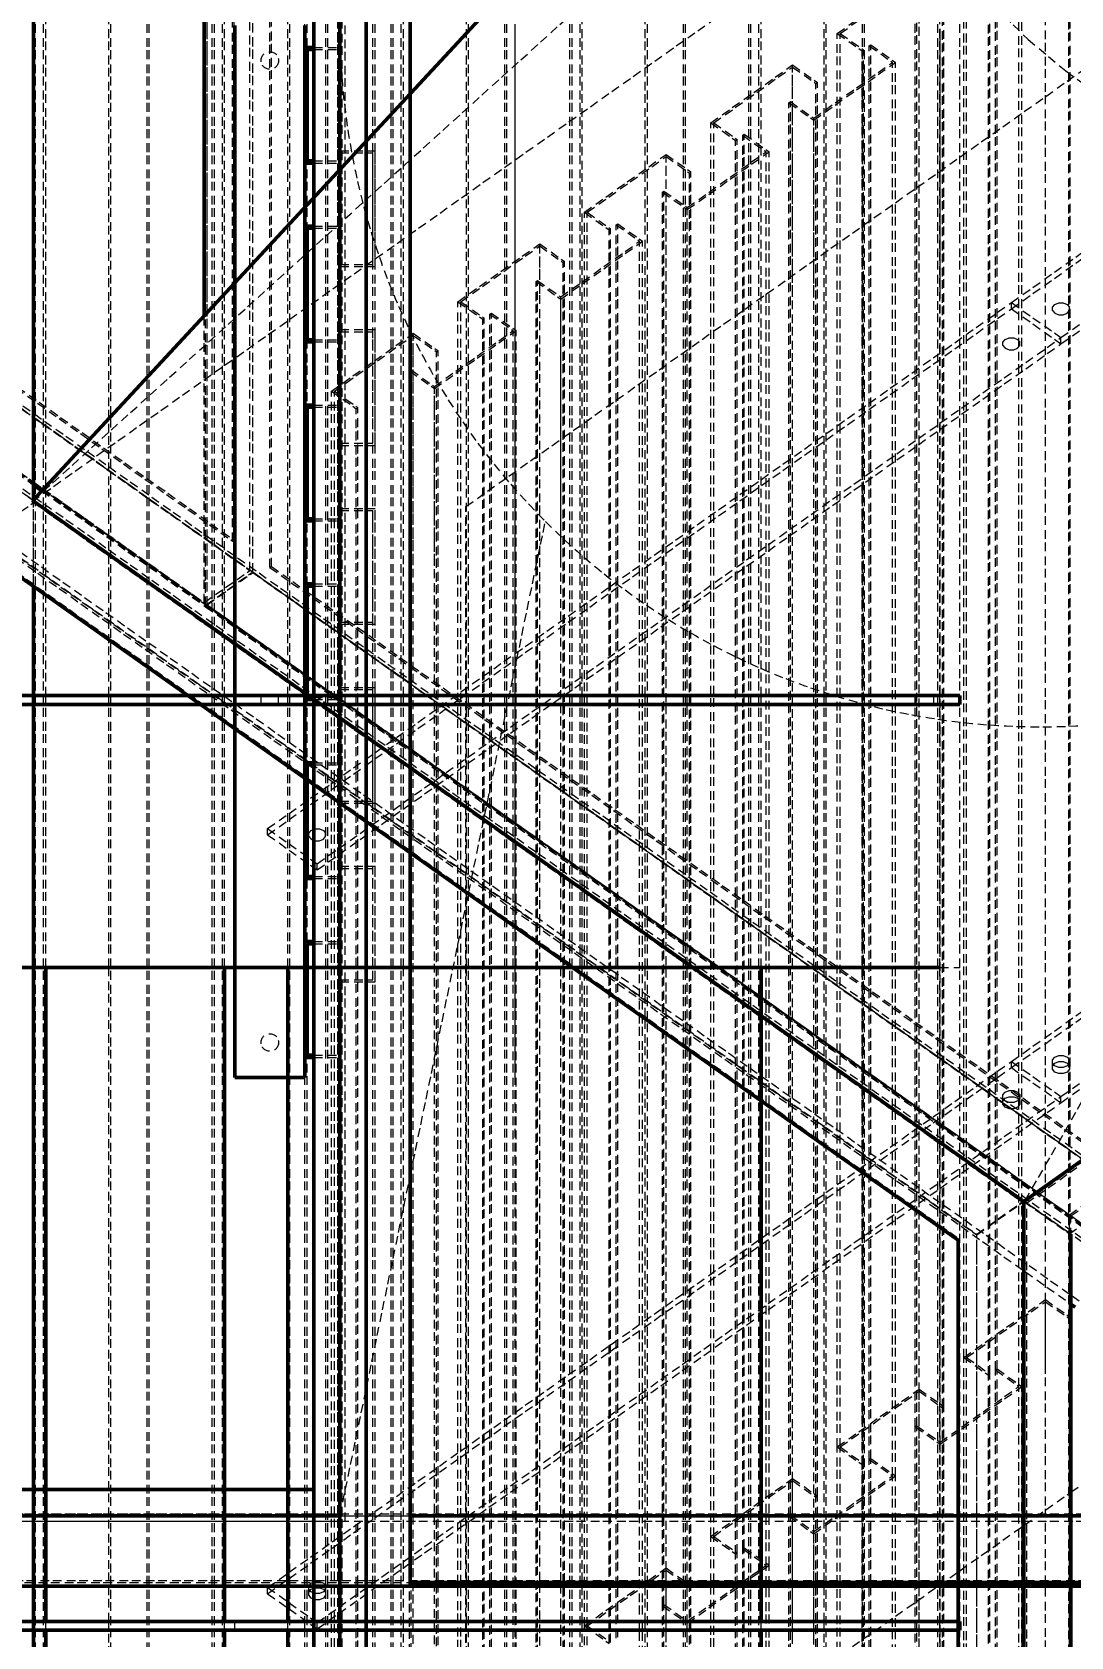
# Model space of a CAD drawing. Header units: millimetres. Extents: x -968 to 4266, y -964 to 3936.
# Drawn here: x 1596 to 2188, y 567 to 1482 of the extents above; entities that cross this region are included whole.
import ezdxf

# ---------------------------------------------------------------- set-up
doc = ezdxf.new("R2010")
doc.units = ezdxf.units.MM
doc.linetypes.add('Hidden', pattern=[15, 5, -3, 5, -2])
for name, color, linetype, lineweight in [('Default', 7, 'Continuous', 50), ('Edges', 7, 'Hidden', 15), ('HiddenEdges', 2, 'Hidden', 15), ('HiddenSilhouettes', 2, 'Hidden', 15), ('HiddenWires', 7, 'Hidden', 15), ('Silhouettes', 7, 'Continuous', 50), ('Wires', 7, 'Hidden', 15)]:
    doc.layers.add(name, color=color, linetype=linetype, lineweight=lineweight)
doc.layers.add('Dimension', color=7, linetype='Continuous', lineweight=50, true_color=0x6495ed)
doc.styles.add('Default', font='arial.ttf')
doc.dimstyles.get("Standard").update_dxf_attribs({"dimtxt": 0.18, "dimasz": 0.18, "dimexe": 0.18, "dimexo": 0.0625, "dimgap": 0.09, "dimtad": 0, "dimtih": 1, "dimtoh": 1, "dimdec": 4, "dimzin": 0, "dimdsep": 46, "dimtxsty": 'Standard', "dimcen": 0.09, "dimadec": 0, "dimazin": 0, "dimtfac": 1, "dimtdec": 4, "dimtofl": 0, "dimtmove": 0, "dimatfit": 3, "dimfxl": 1, "dimtolj": 1, "dimtzin": 0, "dimarcsym": 0})

# ---------------------------------------------------------------- blocks, each defined once
blk = doc.blocks.new('Top')
at = {"layer": 'Edges'}
blk.add_polyline3d([(990, -656.36, 0), (1067.16, -282.84, 0)], dxfattribs=at)
for start, end in [(205.82331, 224.99999), (224.99999, 315.00001)]:
    blk.add_arc((1350, 0), 400, start, end, dxfattribs=at)
at = {"layer": 'HiddenEdges'}
for points in [[(953, -853, 0), (953, 853, 0)], [(948.8, -848.8, 0), (948.8, 848.8, 0)], [(950, -850, 0), (990, -656.36, 0)], [(531.2, -848.8, 0), (948.8, -848.8, 0)], [(948.8, -886.8, 0), (948.8, -850, 0)], [(951.2, -886.8, 0), (951.2, -850, 0)], [(-1753, -853, 0), (953, -853, 0)], [(-1750, -853, 0), (1753, -853, 0)], [(531.2, -886.8, 0), (948.8, -886.8, 0)], [(935, -888, 0), (935, -886.8, 0)], [(951.2, -886.8, 0), (1748.8, -886.8, 0)], [(965, -888, 0), (965, -886.8, 0)]]:
    blk.add_polyline3d(points, dxfattribs=at)
blk.add_arc((1350, 0), 400, 154.1767, 205.82331, dxfattribs=at)
at = {"layer": 'HiddenSilhouettes'}
for points in [[(935, -12.5, 0), (950, -12.5, 0)], [(935, -13.7, 0), (950, -13.7, 0)], [(950, -71.5, 0), (970, -71.5, 0)], [(950, -72.7, 0), (968.8, -72.7, 0)], [(968.8, -136.3, 0), (968.8, -72.7, 0)], [(970, -137.5, 0), (970, -71.5, 0)], [(935, -77.3, 0), (950, -77.3, 0)], [(935, -78.5, 0), (950, -78.5, 0)], [(935, -114.5, 0), (950, -114.5, 0)], [(935, -115.7, 0), (950, -115.7, 0)], [(950, -136.3, 0), (968.8, -136.3, 0)], [(950, -137.5, 0), (970, -137.5, 0)], [(950, -173.5, 0), (970, -173.5, 0)], [(970, -239.5, 0), (970, -173.5, 0)], [(935, -179.3, 0), (950, -179.3, 0)], [(935, -180.5, 0), (950, -180.5, 0)], [(950, -174.7, 0), (968.8, -174.7, 0)], [(968.8, -238.3, 0), (968.8, -174.7, 0)], [(935, -216.5, 0), (950, -216.5, 0)], [(935, -217.7, 0), (950, -217.7, 0)], [(950, -238.3, 0), (968.8, -238.3, 0)], [(950, -239.5, 0), (970, -239.5, 0)], [(935, -281.3, 0), (950, -281.3, 0)], [(935, -282.5, 0), (950, -282.5, 0)], [(950, -275.5, 0), (970, -275.5, 0)], [(950, -276.7, 0), (968.8, -276.7, 0)], [(968.8, -340.3, 0), (968.8, -276.7, 0)], [(970, -341.5, 0), (970, -275.5, 0)], [(935, -318.5, 0), (950, -318.5, 0)], [(935, -319.7, 0), (950, -319.7, 0)], [(950, -340.3, 0), (968.8, -340.3, 0)], [(950, -341.5, 0), (970, -341.5, 0)], [(935, -383.3, 0), (950, -383.3, 0)], [(950, -377.5, 0), (970, -377.5, 0)], [(950, -378.7, 0), (968.8, -378.7, 0)], [(968.8, -442.3, 0), (968.8, -378.7, 0)], [(970, -443.5, 0), (970, -377.5, 0)], [(935, -384.5, 0), (950, -384.5, 0)], [(935, -420.5, 0), (950, -420.5, 0)], [(935, -421.7, 0), (950, -421.7, 0)], [(950, -442.3, 0), (968.8, -442.3, 0)], [(950, -443.5, 0), (970, -443.5, 0)], [(950, -479.5, 0), (970, -479.5, 0)], [(950, -480.7, 0), (968.8, -480.7, 0)], [(968.8, -544.3, 0), (968.8, -480.7, 0)], [(970, -545.5, 0), (970, -479.5, 0)], [(935, -485.3, 0), (950, -485.3, 0)], [(935, -486.5, 0), (950, -486.5, 0)], [(935, -522.5, 0), (950, -522.5, 0)], [(935, -523.7, 0), (950, -523.7, 0)], [(950, -544.3, 0), (968.8, -544.3, 0)], [(950, -545.5, 0), (970, -545.5, 0)], [(935, -587.3, 0), (950, -587.3, 0)], [(935, -588.5, 0), (950, -588.5, 0)], [(-1750, -850, 0), (895, -850, 0)], [(530, -848.8, 0), (950, -848.8, 0)], [(895, -850, 0), (1342.5, -850, 0)], [(950, -848.8, 0), (1750, -848.8, 0)], [(950, -888, 0), (950, -850, 0)], [(950, -850, 0), (990, -850, 0)], [(530, -888, 0), (950, -888, 0)], [(895, -890, 0), (990, -890, 0)], [(950, -888, 0), (990, -888, 0)]]:
    blk.add_polyline3d(points, dxfattribs=at)
at = {"layer": 'HiddenWires'}
blk.add_polyline3d([(1050, -600, 0), (1050, 0, 0)], dxfattribs=at)
at = {"layer": 'Silhouettes'}
for points in [[(990, -890, 0), (990, 890, 0)], [(950, -850, 0), (950, 850, 0)], [(935, -835, 0), (935, 835, 0)], [(890, -600, 0), (890, 0, 0)], [(930, -222.5, 0), (930, 0, 0)], [(930, -78.5, 0), (930, -12.5, 0)], [(930, -12.5, 0), (935, -12.5, 0)], [(931.2, -77.3, 0), (931.2, -13.7, 0)], [(931.2, -13.7, 0), (935, -13.7, 0)], [(930, -78.5, 0), (935, -78.5, 0)], [(931.2, -77.3, 0), (935, -77.3, 0)], [(930, -180.5, 0), (930, -114.5, 0)], [(930, -114.5, 0), (935, -114.5, 0)], [(931.2, -179.3, 0), (931.2, -115.7, 0)], [(931.2, -115.7, 0), (935, -115.7, 0)], [(930, -180.5, 0), (935, -180.5, 0)], [(931.2, -179.3, 0), (935, -179.3, 0)], [(930, -282.5, 0), (930, -216.5, 0)], [(930, -216.5, 0), (935, -216.5, 0)], [(931.2, -281.3, 0), (931.2, -217.7, 0)], [(931.2, -217.7, 0), (935, -217.7, 0)], [(930, -600, 0), (930, -278.12, 0)], [(930, -282.5, 0), (935, -282.5, 0)], [(931.2, -281.3, 0), (935, -281.3, 0)], [(930, -384.5, 0), (930, -318.5, 0)], [(930, -318.5, 0), (935, -318.5, 0)], [(931.2, -383.3, 0), (931.2, -319.7, 0)], [(931.2, -319.7, 0), (935, -319.7, 0)], [(931.2, -383.3, 0), (935, -383.3, 0)], [(930, -384.5, 0), (935, -384.5, 0)], [(930, -486.5, 0), (930, -420.5, 0)], [(930, -420.5, 0), (935, -420.5, 0)], [(931.2, -485.3, 0), (931.2, -421.7, 0)], [(931.2, -421.7, 0), (935, -421.7, 0)], [(930, -486.5, 0), (935, -486.5, 0)], [(931.2, -485.3, 0), (935, -485.3, 0)], [(930, -588.5, 0), (930, -522.5, 0)], [(930, -522.5, 0), (935, -522.5, 0)], [(931.2, -587.3, 0), (931.2, -523.7, 0)], [(931.2, -523.7, 0), (935, -523.7, 0)], [(930, -588.5, 0), (935, -588.5, 0)], [(931.2, -587.3, 0), (935, -587.3, 0)], [(890, -600, 0), (930, -600, 0)], [(545, -835, 0), (935, -835, 0)], [(530, -850, 0), (950, -850, 0)], [(990, -850, 0), (1750, -850, 0)], [(-1790, -890, 0), (990, -890, 0)], [(990, -888, 0), (1750, -888, 0)], [(990, -890, 0), (1790, -890, 0)]]:
    blk.add_polyline3d(points, dxfattribs=at)
at = {"layer": 'Wires'}
for centre in [(910, -20), (910, -580)]:
    blk.add_circle(centre, 5, dxfattribs=at)
blk = doc.blocks.new('Front')
at = {"layer": 'HiddenEdges'}
for points in [[(948.8, -1517.8, 0), (948.8, 869.8, 0)], [(951.2, -1517.8, 0), (951.2, 869.8, 0)], [(930, -380.2, 0), (930, 759.8, 0)], [(931.2, -380.2, 0), (931.2, 759.8, 0)], [(970, -380.2, 0), (970, 759.8, 0)], [(930, -1520.2, 0), (930, -380.2, 0)], [(970, -1520.2, 0), (970, -380.2, 0)]]:
    blk.add_polyline3d(points, dxfattribs=at)
at = {"layer": 'HiddenSilhouettes'}
for points in [[(968.8, -380.2, 0), (968.8, 759.8, 0)], [(890, -230.2, 0), (890, -225.2, 0)], [(890, -225.2, 0), (930, -225.2, 0)], [(905, -230.2, 0), (905, -225.2, 0)], [(915, -230.2, 0), (915, -225.2, 0)], [(930, -230.2, 0), (930, -225.2, 0)], [(890, -230.2, 0), (930, -230.2, 0)], [(930, -380.2, 0), (950, -380.2, 0)], [(931.2, -1520.2, 0), (931.2, -380.2, 0)], [(950, -380.2, 0), (970, -380.2, 0)], [(968.8, -1520.2, 0), (968.8, -380.2, 0)], [(890, -758.2, 0), (890, -753.2, 0)], [(890, -753.2, 0), (930, -753.2, 0)], [(890, -758.2, 0), (930, -758.2, 0)], [(930, -758.2, 0), (930, -753.2, 0)]]:
    blk.add_polyline3d(points, dxfattribs=at)
at = {"layer": 'HiddenWires'}
for points in [[(1050, -380.2, 0), (1050, 759.8, 0)], [(1050, -1520.2, 0), (1050, -380.2, 0)]]:
    blk.add_polyline3d(points, dxfattribs=at)
at = {"layer": 'Silhouettes'}
for points in [[(950, -1519, 0), (950, 871, 0)], [(935, -1504, 0), (935, 856, 0)], [(965, -1504, 0), (965, 856, 0)]]:
    blk.add_polyline3d(points, dxfattribs=at)
blk = doc.blocks.new('Left')
at = {"layer": 'Edges'}
for points in [[(78.5, -225.2, 0), (78.5, 381.8, 0)], [(114.5, -225.2, 0), (114.5, 381.8, 0)], [(180.5, -225.2, 0), (180.5, 381.8, 0)], [(216.5, -225.2, 0), (216.5, 381.8, 0)], [(282.5, -225.2, 0), (282.5, 381.8, 0)], [(318.5, -225.2, 0), (318.5, 381.8, 0)], [(384.5, -225.2, 0), (384.5, 381.8, 0)], [(420.5, -225.2, 0), (420.5, 381.8, 0)], [(486.5, -225.2, 0), (486.5, 381.8, 0)], [(522.5, -225.2, 0), (522.5, 381.8, 0)], [(588.5, -225.2, 0), (588.5, 381.8, 0)], [(78.5, -380.2, 0), (78.5, -230.2, 0)], [(114.5, -380.2, 0), (114.5, -230.2, 0)], [(180.5, -380.2, 0), (180.5, -230.2, 0)], [(216.5, -380.2, 0), (216.5, -230.2, 0)], [(282.5, -380.2, 0), (282.5, -230.2, 0)], [(318.5, -380.2, 0), (318.5, -230.2, 0)], [(384.5, -380.2, 0), (384.5, -230.2, 0)], [(420.5, -380.2, 0), (420.5, -230.2, 0)], [(486.5, -380.2, 0), (486.5, -230.2, 0)], [(522.5, -380.2, 0), (522.5, -230.2, 0)], [(588.5, -380.2, 0), (588.5, -230.2, 0)], [(114.5, -753.2, 0), (114.5, -380.2, 0)], [(282.5, -753.2, 0), (282.5, -380.2, 0)], [(318.5, -753.2, 0), (318.5, -380.2, 0)], [(384.5, -753.2, 0), (384.5, -380.2, 0)], [(420.5, -753.2, 0), (420.5, -380.2, 0)], [(522.5, -753.2, 0), (522.5, -380.2, 0)], [(588.5, -753.2, 0), (588.5, -380.2, 0)], [(114.5, -1365.2, 0), (114.5, -758.2, 0)], [(282.5, -1365.2, 0), (282.5, -758.2, 0)], [(318.5, -1365.2, 0), (318.5, -758.2, 0)], [(384.5, -1365.2, 0), (384.5, -758.2, 0)], [(420.5, -1365.2, 0), (420.5, -758.2, 0)], [(522.5, -1365.2, 0), (522.5, -758.2, 0)], [(588.5, -1365.2, 0), (588.5, -758.2, 0)]]:
    blk.add_polyline3d(points, dxfattribs=at)
at = {"layer": 'HiddenEdges'}
for points in [[(72.7, -380.2, 0), (72.7, 759.8, 0)], [(136.3, -380.2, 0), (136.3, 759.8, 0)], [(137.5, -380.2, 0), (137.5, 759.8, 0)], [(173.5, -380.2, 0), (173.5, 759.8, 0)], [(174.7, -380.2, 0), (174.7, 759.8, 0)], [(238.3, -380.2, 0), (238.3, 759.8, 0)], [(239.5, -380.2, 0), (239.5, 759.8, 0)], [(275.5, -380.2, 0), (275.5, 759.8, 0)], [(276.7, -380.2, 0), (276.7, 759.8, 0)], [(340.3, -380.2, 0), (340.3, 759.8, 0)], [(341.5, -380.2, 0), (341.5, 759.8, 0)], [(377.5, -380.2, 0), (377.5, 759.8, 0)], [(378.7, -380.2, 0), (378.7, 759.8, 0)], [(442.3, -380.2, 0), (442.3, 759.8, 0)], [(443.5, -380.2, 0), (443.5, 759.8, 0)], [(479.5, -380.2, 0), (479.5, 759.8, 0)], [(480.7, -380.2, 0), (480.7, 759.8, 0)], [(544.3, -380.2, 0), (544.3, 759.8, 0)], [(545.5, -380.2, 0), (545.5, 759.8, 0)], [(78.5, -230.2, 0), (78.5, -225.2, 0)], [(114.5, -230.2, 0), (114.5, -225.2, 0)], [(180.5, -230.2, 0), (180.5, -225.2, 0)], [(216.5, -230.2, 0), (216.5, -225.2, 0)], [(282.5, -230.2, 0), (282.5, -225.2, 0)], [(318.5, -230.2, 0), (318.5, -225.2, 0)], [(384.5, -230.2, 0), (384.5, -225.2, 0)], [(420.5, -230.2, 0), (420.5, -225.2, 0)], [(486.5, -230.2, 0), (486.5, -225.2, 0)], [(522.5, -230.2, 0), (522.5, -225.2, 0)], [(588.5, -230.2, 0), (588.5, -225.2, 0)], [(136.3, -1520.2, 0), (136.3, -380.2, 0)], [(137.5, -1520.2, 0), (137.5, -380.2, 0)], [(174.7, -1520.2, 0), (174.7, -380.2, 0)], [(179.3, -1520.2, 0), (179.3, -380.2, 0)], [(239.5, -1520.2, 0), (239.5, -380.2, 0)], [(276.7, -1520.2, 0), (276.7, -380.2, 0)], [(340.3, -1520.2, 0), (340.3, -380.2, 0)], [(377.5, -1520.2, 0), (377.5, -380.2, 0)], [(383.3, -1520.2, 0), (383.3, -380.2, 0)], [(442.3, -1520.2, 0), (442.3, -380.2, 0)], [(443.5, -1520.2, 0), (443.5, -380.2, 0)], [(479.5, -1520.2, 0), (479.5, -380.2, 0)], [(523.7, -1520.2, 0), (523.7, -380.2, 0)], [(114.5, -758.2, 0), (114.5, -753.2, 0)], [(282.5, -758.2, 0), (282.5, -753.2, 0)], [(318.5, -758.2, 0), (318.5, -753.2, 0)], [(384.5, -758.2, 0), (384.5, -753.2, 0)], [(420.5, -758.2, 0), (420.5, -753.2, 0)], [(522.5, -758.2, 0), (522.5, -753.2, 0)], [(588.5, -758.2, 0), (588.5, -753.2, 0)]]:
    blk.add_polyline3d(points, dxfattribs=at)
at = {"layer": 'HiddenSilhouettes'}
for points in [[(71.5, -380.2, 0), (71.5, 759.8, 0)], [(77.3, -380.2, 0), (77.3, 759.8, 0)], [(115.7, -380.2, 0), (115.7, 759.8, 0)], [(179.3, -380.2, 0), (179.3, 759.8, 0)], [(217.7, -380.2, 0), (217.7, 759.8, 0)], [(281.3, -380.2, 0), (281.3, 759.8, 0)], [(319.7, -380.2, 0), (319.7, 759.8, 0)], [(383.3, -380.2, 0), (383.3, 759.8, 0)], [(421.7, -380.2, 0), (421.7, 759.8, 0)], [(485.3, -380.2, 0), (485.3, 759.8, 0)], [(523.7, -380.2, 0), (523.7, 759.8, 0)], [(587.3, -380.2, 0), (587.3, 759.8, 0)], [(575, -230.2, 0), (575, -225.2, 0)], [(585, -230.2, 0), (585, -225.2, 0)], [(71.5, -1520.2, 0), (71.5, -380.2, 0)], [(71.5, -380.2, 0), (137.5, -380.2, 0)], [(72.7, -1520.2, 0), (72.7, -380.2, 0)], [(72.7, -380.2, 0), (78.5, -380.2, 0)], [(77.3, -1520.2, 0), (77.3, -380.2, 0)], [(114.5, -380.2, 0), (136.3, -380.2, 0)], [(115.7, -1520.2, 0), (115.7, -380.2, 0)], [(173.5, -1520.2, 0), (173.5, -380.2, 0)], [(173.5, -380.2, 0), (222.5, -380.2, 0)], [(174.7, -380.2, 0), (180.5, -380.2, 0)], [(216.5, -380.2, 0), (222.5, -380.2, 0)], [(217.7, -1520.2, 0), (217.7, -380.2, 0)], [(238.3, -1520.2, 0), (238.3, -380.2, 0)], [(275.5, -1520.2, 0), (275.5, -380.2, 0)], [(275.5, -380.2, 0), (333.75, -380.2, 0)], [(276.7, -380.2, 0), (282.5, -380.2, 0)], [(281.3, -1520.2, 0), (281.3, -380.2, 0)], [(318.5, -380.2, 0), (333.75, -380.2, 0)], [(319.7, -1520.2, 0), (319.7, -380.2, 0)], [(341.5, -1520.2, 0), (341.5, -380.2, 0)], [(377.5, -380.2, 0), (443.5, -380.2, 0)], [(378.7, -1520.2, 0), (378.7, -380.2, 0)], [(378.7, -380.2, 0), (384.5, -380.2, 0)], [(420.5, -380.2, 0), (442.3, -380.2, 0)], [(421.7, -1520.2, 0), (421.7, -380.2, 0)], [(479.5, -380.2, 0), (545.5, -380.2, 0)], [(480.7, -1520.2, 0), (480.7, -380.2, 0)], [(480.7, -380.2, 0), (486.5, -380.2, 0)], [(485.3, -1520.2, 0), (485.3, -380.2, 0)], [(522.5, -380.2, 0), (544.3, -380.2, 0)], [(544.3, -1520.2, 0), (544.3, -380.2, 0)], [(545.5, -1520.2, 0), (545.5, -380.2, 0)], [(587.3, -1520.2, 0), (587.3, -380.2, 0)], [(78.5, -758.2, 0), (78.5, -753.2, 0)], [(180.5, -758.2, 0), (180.5, -753.2, 0)], [(216.5, -758.2, 0), (216.5, -753.2, 0)], [(486.5, -758.2, 0), (486.5, -753.2, 0)]]:
    blk.add_polyline3d(points, dxfattribs=at)
at = {"layer": 'HiddenWires'}
blk.add_polyline3d([(12.5, -380.2, 0), (588.5, -380.2, 0)], dxfattribs=at)
at = {"layer": 'Silhouettes'}
for points in [[(0, -225.2, 0), (600, -225.2, 0)], [(600, -230.2, 0), (600, -225.2, 0)], [(0, -230.2, 0), (600, -230.2, 0)], [(12.5, -380.2, 0), (78.5, -380.2, 0)], [(78.5, -753.2, 0), (78.5, -380.2, 0)], [(78.5, -380.2, 0), (114.5, -380.2, 0)], [(114.5, -380.2, 0), (180.5, -380.2, 0)], [(180.5, -753.2, 0), (180.5, -380.2, 0)], [(180.5, -380.2, 0), (216.5, -380.2, 0)], [(216.5, -380.2, 0), (282.5, -380.2, 0)], [(216.5, -753.2, 0), (216.5, -380.2, 0)], [(282.5, -380.2, 0), (318.5, -380.2, 0)], [(318.5, -380.2, 0), (384.5, -380.2, 0)], [(384.5, -380.2, 0), (420.5, -380.2, 0)], [(420.5, -380.2, 0), (486.5, -380.2, 0)], [(486.5, -753.2, 0), (486.5, -380.2, 0)], [(486.5, -380.2, 0), (522.5, -380.2, 0)], [(522.5, -380.2, 0), (588.5, -380.2, 0)], [(0, -753.2, 0), (600, -753.2, 0)], [(0, -758.2, 0), (600, -758.2, 0)], [(78.5, -1365.2, 0), (78.5, -758.2, 0)], [(180.5, -1365.2, 0), (180.5, -758.2, 0)], [(216.5, -1365.2, 0), (216.5, -758.2, 0)], [(486.5, -1365.2, 0), (486.5, -758.2, 0)], [(600, -758.2, 0), (600, -753.2, 0)]]:
    blk.add_polyline3d(points, dxfattribs=at)
for points in [[(575, -225.2, 0)], [(585, -225.2, 0)], [(111.25, -380.2, 0)], [(389.37, -380.2, 0)]]:
    blk.add_polyline3d(points, close=True, dxfattribs=at)
at = {"layer": 'Wires'}
for points in [[(600, -380.2, 0), (600, 759.8, 0)], [(588.5, -380.2, 0), (600, -380.2, 0)], [(600, -1520.2, 0), (600, -380.2, 0)]]:
    blk.add_polyline3d(points, dxfattribs=at)
blk = doc.blocks.new('Isometric')
at = {"layer": 'Edges'}
for points in [[(169.71, -164.81), (169.71, 190.66)], [(71.24, -271.05), (554.59, 165.61)], [(554.59, 165.61), (555.96, 142.25), (560.05, 119.05), (566.83, 96.17), (576.27, 73.77), (588.29, 51.99), (602.8, 30.99), (619.73, 10.91), (638.94, -8.12), (660.3, -25.96), (683.68, -42.49), (708.91, -57.59), (735.82, -71.18), (764.22, -83.14), (793.92, -93.41), (824.71, -101.91), (856.4, -108.58), (888.76, -113.38), (921.56, -116.27), (954.59, -117.23)], [(71.56, -261.26), (76.8, -264.96)], [(609.53, -2379.66), (609.53, -689.68)]]:
    blk.add_lwpolyline(points, dxfattribs=at)
for points in [[(170.55, -163.89, 0), (170.55, 191.26, 0)], [(637.22, -670.1, 0), (954.59, -117.23, 0)], [(662.42, -689.08, 0), (1468.52, -119.08, 0)], [(71.56, -260.41, 0), (77.27, -264.45, 0)], [(43.84, -289.68, 0), (609.53, -689.68, 0)], [(609.53, -689.68, 0), (636.4, -670.68, 0)], [(636.4, -670.68, 0), (662.42, -689.08, 0)], [(662.42, -2379.06, 0), (662.42, -689.08, 0)]]:
    blk.add_polyline3d(points, dxfattribs=at)
blk.add_polyline3d([(636.4, -671.52, 0)], close=True, dxfattribs=at)
at = {"layer": 'HiddenEdges'}
for points in [[(185.97, -293.55), (185.97, 1375.22)], [(196.58, -311.66), (196.58, 1378.32)], [(196.58, -312.01), (196.58, 1376.28)], [(170.55, -330.91), (170.55, 1359.08)], [(206.33, -309.15), (206.33, 1359.62)], [(70.71, -271.52), (1272.79, 578.48)], [(-609.53, 258.34), (196.58, -311.66)], [(-608.11, 257.22), (1895.05, -1512.78)], [(-636.4, 239.34), (71.56, -261.26)], [(-635.55, 239.59), (71.56, -260.41)], [(-635.55, 239.09), (170.55, -330.91)], [(-634.27, 238.72), (1842.72, -1512.78)], [(-608.11, 209.84), (1895.05, -1560.16)], [(648.77, -727.86), (648.77, 78.24)], [(662.06, -737.26), (662.06, 68.84)], [(621.19, -766.16), (621.19, 39.94)], [(616.24, -769.66), (616.24, 36.44)], [(576.65, -778.86), (576.65, 27.24)], [(589.94, -788.26), (589.94, 17.84)], [(588.67, -809.16), (588.67, -3.06)], [(544.12, -820.66), (544.12, -14.56)], [(549.07, -817.16), (549.07, -11.06)], [(504.52, -153.13), (504.52, -22.56)], [(504.52, -829.86), (504.52, -23.76)], [(517.81, -839.26), (517.81, -33.16)], [(503.25, -849.56), (503.25, -43.46)], [(516.54, -153.13), (516.54, -52.86)], [(516.54, -860.16), (516.54, -54.06)], [(476.94, -868.16), (476.94, -62.06)], [(471.99, -871.66), (471.99, -65.56)], [(432.4, -153.13), (432.4, -73.56)], [(432.4, -880.86), (432.4, -74.76)], [(445.69, -890.26), (445.69, -84.16)], [(444.42, -153.13), (444.42, -103.86)], [(444.42, -911.16), (444.42, -105.06)], [(399.87, -922.66), (399.87, -116.56)], [(404.82, -919.16), (404.82, -113.06)], [(360.27, -153.13), (360.27, -124.56)], [(360.27, -931.86), (360.27, -125.76)], [(373.56, -941.26), (373.56, -135.16)], [(359, -951.56), (359, -145.46)], [(372.29, -306.27), (372.29, -154.86)], [(170.55, -330.41), (170.55, -163.89)], [(332.69, -970.16), (332.69, -164.06)], [(372.29, -962.16), (372.29, -156.06)], [(169.71, -330.66), (169.71, -164.81)], [(327.74, -973.66), (327.74, -167.56)], [(288.15, -306.27), (288.15, -175.56)], [(288.15, -982.86), (288.15, -176.76)], [(657.61, -181.59), (657.61, -178.06)], [(301.44, -992.26), (301.44, -186.16)], [(286.87, -1002.56), (286.87, -196.46)], [(300.17, -306.27), (300.17, -205.86)], [(300.17, -1013.16), (300.17, -207.06)], [(255.62, -1024.66), (255.62, -218.56)], [(76.8, -264.96), (592.2, -629.41)], [(77.27, -264.45), (168.86, -329.21)], [(70.71, -271.52), (71.24, -271.05)], [(71.56, -1960.91), (71.56, -270.92)], [(71.56, -272.12), (635.55, -670.92)], [(45.54, -290.52), (609.53, -689.32)], [(169.71, -331.51), (169.71, -306.27)], [(196.58, -312.01), (1000.98, -880.81)], [(170.55, -330.41), (974.96, -899.21)], [(170.55, -330.91), (976.66, -900.91)], [(233.35, -481.59), (233.35, -478.06)], [(629.33, -594.34), (629.33, -590.81)], [(657.61, -614.34), (657.61, -610.81)], [(609.53, -689.32), (635.55, -670.92)], [(635.55, -2359.21), (635.55, -670.92)], [(636.4, -671.52), (637.22, -670.1)], [(636.4, -671.52), (637.24, -670.92)], [(662.42, -2316.24), (662.42, -678.3)], [(662.42, -678.3), (663.27, -678.9)], [(598.92, -692.78), (599.77, -692.18)], [(599.77, -2360.95), (599.77, -692.18)], [(609.53, -2377.61), (609.53, -689.32)], [(648.77, -765.67), (648.77, -726.66)], [(648.77, -1533.96), (648.77, -727.86)], [(662.06, -1543.36), (662.06, -737.26)], [(621.19, -1572.26), (621.19, -766.16)], [(576.65, -918.81), (576.65, -777.66)], [(616.24, -1575.76), (616.24, -769.66)], [(576.65, -1584.96), (576.65, -778.86)], [(589.94, -1594.36), (589.94, -788.26)], [(575.37, -1604.66), (575.37, -798.56)], [(588.67, -918.81), (588.67, -807.96)], [(544.12, -1626.76), (544.12, -820.66)], [(549.07, -1623.26), (549.07, -817.16)], [(504.52, -1635.96), (504.52, -829.86)], [(517.81, -1645.36), (517.81, -839.26)], [(516.54, -918.81), (516.54, -858.96)], [(516.54, -1666.26), (516.54, -860.16)], [(476.94, -1674.26), (476.94, -868.16)], [(471.99, -1677.76), (471.99, -871.66)], [(432.4, -918.81), (432.4, -879.66)], [(432.4, -1686.96), (432.4, -880.86)], [(445.69, -1696.36), (445.69, -890.26)], [(431.12, -1706.66), (431.12, -900.56)], [(233.35, -914.34), (233.35, -910.81)], [(444.42, -918.81), (444.42, -909.96)], [(444.42, -1717.26), (444.42, -911.16)]]:
    blk.add_lwpolyline(points, dxfattribs=at)
for points in [[(-609.53, 257.99, 0), (194.88, -310.81, 0)], [(-599.77, 260.85, 0), (185.12, -294.15, 0)], [(575.37, -798.56, 0), (575.37, 7.54, 0)], [(588.67, -153.13, 0), (588.67, -1.86, 0)], [(431.12, -900.56, 0), (431.12, -94.46, 0)], [(662.42, -678.3, 0), (1416.48, -145.1, 0)], [(70.71, -271.52, 0), (636.4, -671.52, 0)], [(55.3, -307.18, 0), (599.77, -692.18, 0)], [(206.33, -309.15, 0), (207.18, -308.55, 0)], [(206.33, -309.15, 0), (991.22, -864.15, 0)], [(170.55, -330.41, 0), (196.58, -312.01, 0)], [(196.58, -311.66, 0), (1002.68, -881.66, 0)], [(169.71, -331.51, 0), (170.55, -330.91, 0)], [(638.09, -671.52, 0), (663.27, -689.32, 0)], [(588.67, -1615.26, 0), (588.67, -809.16, 0)], [(504.52, -918.81, 0), (504.52, -828.66, 0)], [(503.25, -1655.66, 0), (503.25, -849.56, 0)]]:
    blk.add_polyline3d(points, dxfattribs=at)
at = {"layer": 'HiddenSilhouettes'}
for points in [[(185.12, -294.15), (185.12, 1374.62)], [(207.18, -308.55), (207.18, 1360.22)], [(-636.4, 238.49), (71.56, -262.11)], [(-608.11, 211.96), (1863.05, -1535.41)], [(-634.27, 193.46), (1842.72, -1558.04)], [(-636.4, 189.84), (663.27, -729.16)], [(629.33, -158.06), (1053.59, 141.94)], [(657.61, -178.06), (1081.87, 121.94)], [(657.61, -181.59), (1081.87, 118.41)], [(662.91, -736.66), (662.91, 69.44)], [(602.1, -759.66), (602.1, 46.44)], [(603.8, -759.66), (603.8, 46.44)], [(617.09, -769.06), (617.09, 37.04)], [(620.34, -766.76), (620.34, 39.34)], [(633.64, -776.16), (633.64, 29.94)], [(635.34, -776.16), (635.34, 29.94)], [(531.67, -4.56), (576.65, 27.24)], [(590.79, -787.66), (590.79, 18.44)], [(574.52, -799.16), (574.52, 6.94)], [(529.98, -810.66), (529.98, -4.56)], [(531.67, -810.66), (531.67, -4.56)], [(531.67, -4.56), (544.97, -13.96)], [(544.12, -14.56), (544.97, -13.96)], [(544.97, -820.06), (544.97, -13.96)], [(548.22, -817.76), (548.22, -11.66)], [(548.22, -11.66), (561.51, -21.06)], [(549.07, -11.06), (563.21, -21.06)], [(561.51, -827.16), (561.51, -21.06)], [(563.21, -827.16), (563.21, -21.06)], [(517.81, -33.16), (518.66, -32.56)], [(518.66, -838.66), (518.66, -32.56)], [(502.4, -44.06), (503.25, -43.46)], [(502.4, -850.16), (502.4, -44.06)], [(503.25, -43.46), (516.54, -52.86)], [(504.52, -44.36), (504.52, -44.36)], [(457.85, -861.66), (457.85, -55.56)], [(459.55, -861.66), (459.55, -55.56)], [(459.55, -55.56), (472.84, -64.96)], [(476.09, -62.66), (476.94, -62.06)], [(476.09, -868.76), (476.09, -62.66)], [(476.94, -62.06), (491.09, -72.06)], [(444.42, -103.86), (489.39, -72.06)], [(444.42, -105.06), (491.09, -72.06)], [(472.84, -871.06), (472.84, -64.96)], [(489.39, -878.16), (489.39, -72.06)], [(491.09, -878.16), (491.09, -72.06)], [(432.4, -74.76), (445.69, -84.16)], [(446.54, -889.66), (446.54, -83.56)], [(430.27, -901.16), (430.27, -95.06)], [(385.73, -912.66), (385.73, -106.56)], [(385.73, -106.56), (399.87, -116.56)], [(387.42, -912.66), (387.42, -106.56)], [(387.42, -106.56), (400.72, -115.96)], [(638.09, -671.52), (1442.5, -102.72)], [(399.87, -116.56), (400.72, -115.96)], [(400.72, -922.06), (400.72, -115.96)], [(403.97, -919.76), (403.97, -113.66)], [(403.97, -113.66), (417.26, -123.06)], [(313.6, -157.56), (360.27, -124.56)], [(315.3, -157.56), (360.27, -125.76)], [(417.26, -929.16), (417.26, -123.06)], [(418.96, -929.16), (418.96, -123.06)], [(374.41, -940.66), (374.41, -134.56)], [(358.15, -146.06), (359, -145.46)], [(358.15, -952.16), (358.15, -146.06)], [(358.15, -146.06), (372.29, -156.06)], [(359, -145.46), (372.29, -154.86)], [(205.06, -458.06), (629.33, -158.06)], [(313.6, -963.66), (313.6, -157.56)], [(313.6, -157.56), (327.74, -167.56)], [(315.3, -963.66), (315.3, -157.56)], [(315.3, -157.56), (328.59, -166.96)], [(331.85, -164.66), (332.69, -164.06)], [(331.85, -970.76), (331.85, -164.66)], [(331.85, -164.66), (345.14, -174.06)], [(332.69, -164.06), (346.84, -174.06)], [(629.33, -161.59), (629.33, -158.06)], [(629.33, -158.06), (657.61, -178.06)], [(629.33, -161.59), (657.61, -181.59)], [(328.59, -973.06), (328.59, -166.96)], [(233.35, -478.06), (657.61, -178.06)], [(288.15, -175.56), (302.29, -185.56)], [(288.15, -176.76), (301.44, -186.16)], [(300.17, -205.86), (345.14, -174.06)], [(300.17, -207.06), (346.84, -174.06)], [(345.14, -980.16), (345.14, -174.06)], [(346.84, -980.16), (346.84, -174.06)], [(301.44, -186.16), (302.29, -185.56)], [(302.29, -991.66), (302.29, -185.56)], [(286.02, -1003.16), (286.02, -197.06)], [(241.48, -1014.66), (241.48, -208.56)], [(241.48, -208.56), (255.62, -218.56)], [(243.17, -1014.66), (243.17, -208.56)], [(243.17, -208.56), (256.47, -217.96)], [(255.62, -218.56), (256.47, -217.96)], [(256.47, -1024.06), (256.47, -217.96)], [(45.54, -290.52), (71.56, -272.12)], [(70.71, -271.52), (71.56, -270.92)], [(70.71, -271.52), (71.19, -271.01)], [(71.56, -319.88), (71.56, -272.12)], [(629.33, -594.34), (1053.59, -294.34)], [(657.61, -614.34), (1081.87, -314.34)], [(205.06, -461.59), (205.06, -458.06)], [(205.06, -890.81), (629.33, -590.81)], [(205.06, -894.34), (629.33, -594.34)], [(652.78, -593.43), (654.07, -591.84), (656.32, -590.93), (658.9, -590.93), (661.14, -591.84), (662.44, -593.43), (662.44, -595.26), (661.14, -596.84), (658.9, -597.76), (656.32, -597.76), (654.07, -596.84), (652.78, -595.26)], [(652.78, -595.26), (652.78, -591.72)], [(662.44, -593.43), (662.44, -589.89)], [(233.35, -910.81), (657.61, -610.81)], [(624.5, -613.43), (625.79, -611.84), (628.03, -610.93), (630.62, -610.93), (632.86, -611.84), (634.15, -613.43), (634.15, -615.26), (632.86, -616.84), (630.62, -617.76), (628.03, -617.76), (625.79, -616.84), (624.5, -615.26)], [(624.5, -615.26), (624.5, -611.72)], [(634.15, -613.43), (634.15, -609.89)], [(233.35, -914.34), (657.61, -614.34)], [(592.2, -629.41), (784.91, -765.67)], [(637.24, -2360.91), (637.24, -670.92)], [(638.09, -2359.81), (638.09, -671.52)], [(663.27, -765.67), (663.27, -678.9)], [(602.1, -759.66), (648.77, -726.66)], [(648.77, -726.66), (662.91, -736.66)], [(648.77, -727.86), (662.06, -737.26)], [(663.27, -729.16), (663.27, -729.16)], [(662.06, -737.26), (662.91, -736.66)], [(662.91, -1542.76), (662.91, -736.66)], [(602.1, -1565.76), (602.1, -759.66)], [(602.1, -759.66), (616.24, -769.66)], [(603.8, -1565.76), (603.8, -759.66)], [(620.34, -766.76), (621.19, -766.16)], [(620.34, -1572.86), (620.34, -766.76)], [(620.34, -766.76), (633.64, -776.16)], [(621.19, -766.16), (635.34, -776.16)], [(529.98, -810.66), (576.65, -777.66)], [(588.67, -807.96), (633.64, -776.16)], [(616.24, -769.66), (617.09, -769.06)], [(617.09, -1575.16), (617.09, -769.06)], [(633.64, -1582.26), (633.64, -776.16)], [(635.34, -1582.26), (635.34, -776.16)], [(531.67, -810.66), (576.65, -778.86)], [(589.94, -788.26), (590.79, -787.66)], [(590.79, -1593.76), (590.79, -787.66)], [(574.52, -799.16), (575.37, -798.56)], [(574.52, -1605.26), (574.52, -799.16)], [(574.52, -799.16), (588.67, -809.16)], [(575.37, -798.56), (588.67, -807.96)], [(529.98, -1616.76), (529.98, -810.66)], [(529.98, -810.66), (544.12, -820.66)], [(531.67, -1616.76), (531.67, -810.66)], [(531.67, -810.66), (544.97, -820.06)], [(544.97, -1626.16), (544.97, -820.06)], [(548.22, -817.76), (549.07, -817.16)], [(548.22, -1623.86), (548.22, -817.76)], [(548.22, -817.76), (561.51, -827.16)], [(549.07, -817.16), (563.21, -827.16)], [(457.85, -861.66), (504.52, -828.66)], [(459.55, -861.66), (504.52, -829.86)], [(504.52, -828.66), (518.66, -838.66)], [(504.52, -829.86), (517.81, -839.26)], [(516.54, -858.96), (561.51, -827.16)], [(516.54, -860.16), (563.21, -827.16)], [(561.51, -1633.26), (561.51, -827.16)], [(563.21, -1633.26), (563.21, -827.16)], [(518.66, -1644.76), (518.66, -838.66)], [(502.4, -1656.26), (502.4, -850.16)], [(503.25, -849.56), (516.54, -858.96)], [(457.85, -1667.76), (457.85, -861.66)], [(457.85, -861.66), (471.99, -871.66)], [(459.55, -1667.76), (459.55, -861.66)], [(459.55, -861.66), (472.84, -871.06)], [(476.09, -1674.86), (476.09, -868.76)], [(476.09, -868.76), (489.39, -878.16)], [(476.94, -868.16), (491.09, -878.16)], [(444.42, -911.16), (491.09, -878.16)], [(471.99, -871.66), (472.84, -871.06)], [(472.84, -1677.16), (472.84, -871.06)], [(489.39, -1684.26), (489.39, -878.16)], [(491.09, -1684.26), (491.09, -878.16)], [(236.88, -893.31), (234.64, -894.22), (232.05, -894.22), (229.81, -893.31), (228.52, -891.72), (228.52, -889.89), (229.81, -888.31), (232.05, -887.39), (234.64, -887.39), (236.88, -888.31), (238.17, -889.89), (238.17, -891.72), (236.88, -893.31)], [(387.42, -912.66), (432.4, -880.86)], [(205.06, -894.34), (205.06, -890.81)], [(205.06, -890.81), (233.35, -910.81)], [(205.06, -894.34), (233.35, -914.34)], [(228.52, -893.43), (229.81, -891.84), (232.05, -890.93), (234.64, -890.93), (236.88, -891.84), (238.17, -893.43), (238.17, -895.26), (236.88, -896.84), (234.64, -897.76), (232.05, -897.76), (229.81, -896.84), (228.52, -895.26)], [(228.52, -895.26), (228.52, -891.72)], [(238.17, -893.43), (238.17, -889.89)], [(445.69, -890.26), (446.54, -889.66)], [(446.54, -1695.76), (446.54, -889.66)], [(430.27, -1707.26), (430.27, -901.16)], [(430.27, -901.16), (444.42, -911.16)], [(431.12, -900.56), (444.42, -909.96)], [(385.73, -1718.76), (385.73, -912.66)], [(385.73, -912.66), (399.87, -922.66)], [(387.42, -1718.76), (387.42, -912.66)]]:
    blk.add_lwpolyline(points, dxfattribs=at)
for points in [[(652.78, -589.89), (654.07, -588.31), (656.32, -587.39), (658.9, -587.39), (661.14, -588.31), (662.44, -589.89), (662.44, -591.72), (661.14, -593.31), (658.9, -594.22), (656.32, -594.22), (654.07, -593.31), (652.78, -591.72)], [(624.5, -609.89), (625.79, -608.31), (628.03, -607.39), (630.62, -607.39), (632.86, -608.31), (634.15, -609.89), (634.15, -611.72), (632.86, -613.31), (630.62, -614.22), (628.03, -614.22), (625.79, -613.31), (624.5, -611.72)]]:
    blk.add_lwpolyline(points, close=True, dxfattribs=at)
for points in [[(194.88, -310.81, 0), (194.88, 1377.48, 0)], [(-608.11, 259.34, 0), (1865.35, -1489.66, 0)], [(-598.92, 261.45, 0), (185.97, -293.55, 0)], [(636.4, -671.52, 0), (1838.48, 178.48, 0)], [(629.33, -161.59, 0), (1053.59, 138.41, 0)], [(529.98, -4.56, 0), (576.65, 28.44, 0)], [(529.98, -4.56, 0), (544.12, -14.56, 0)], [(548.22, -11.66, 0), (549.07, -11.06, 0)], [(457.85, -55.56, 0), (504.52, -22.56, 0)], [(459.55, -55.56, 0), (504.52, -23.76, 0)], [(504.52, -22.56, 0), (518.66, -32.56, 0)], [(504.52, -23.76, 0), (517.81, -33.16, 0)], [(516.54, -52.86, 0), (561.51, -21.06, 0)], [(516.54, -54.06, 0), (563.21, -21.06, 0)], [(502.4, -44.06, 0), (516.54, -54.06, 0)], [(-225.43, -60.92, 0), (71.56, -270.92, 0)], [(457.85, -55.56, 0), (471.99, -65.56, 0)], [(476.09, -62.66, 0), (489.39, -72.06, 0)], [(471.99, -65.56, 0), (472.84, -64.96, 0)], [(385.73, -106.56, 0), (432.4, -73.56, 0)], [(387.42, -106.56, 0), (432.4, -74.76, 0)], [(432.4, -73.56, 0), (446.54, -83.56, 0)], [(445.69, -84.16, 0), (446.54, -83.56, 0)], [(430.27, -95.06, 0), (431.12, -94.46, 0)], [(430.27, -95.06, 0), (444.42, -105.06, 0)], [(431.12, -94.46, 0), (444.42, -103.86, 0)], [(403.97, -113.66, 0), (404.82, -113.06, 0)], [(404.82, -113.06, 0), (418.96, -123.06, 0)], [(360.27, -124.56, 0), (374.41, -134.56, 0)], [(360.27, -125.76, 0), (373.56, -135.16, 0)], [(372.29, -154.86, 0), (417.26, -123.06, 0)], [(372.29, -156.06, 0), (418.96, -123.06, 0)], [(373.56, -135.16, 0), (374.41, -134.56, 0)], [(663.27, -678.9, 0), (1417.32, -145.7, 0)], [(205.06, -461.59, 0), (629.33, -161.59, 0)], [(168.86, -329.21, 0), (168.86, -165.72, 0)], [(327.74, -167.56, 0), (328.59, -166.96, 0)], [(233.35, -481.59, 0), (657.61, -181.59, 0)], [(241.48, -208.56, 0), (288.15, -175.56, 0)], [(243.17, -208.56, 0), (288.15, -176.76, 0)], [(286.02, -197.06, 0), (286.87, -196.46, 0)], [(286.02, -197.06, 0), (300.17, -207.06, 0)], [(286.87, -196.46, 0), (300.17, -205.86, 0)], [(71.56, -270.92, 0), (71.56, -270.61, 0)], [(71.56, -270.92, 0), (637.24, -670.92, 0)], [(76.32, -265.48, 0), (169.71, -331.51, 0)], [(629.33, -590.81, 0), (1053.59, -290.81, 0)], [(185.12, -294.15, 0), (185.97, -293.55, 0)], [(168.86, -329.21, 0), (194.88, -310.81, 0)], [(207.18, -308.55, 0), (992.07, -863.55, 0)], [(657.61, -610.81, 0), (1081.87, -310.81, 0)], [(169.71, -330.66, 0), (196.58, -311.66, 0)], [(169.71, -330.66, 0), (236.88, -378.16, 0)], [(169.71, -331.51, 0), (975.81, -901.51, 0)], [(205.06, -458.06, 0), (233.35, -478.06, 0)], [(205.06, -461.59, 0), (233.35, -481.59, 0)], [(629.33, -590.81, 0), (657.61, -610.81, 0)], [(629.33, -594.34, 0), (657.61, -614.34, 0)], [(603.8, -759.66, 0), (648.77, -727.86, 0)], [(603.8, -759.66, 0), (617.09, -769.06, 0)], [(576.65, -777.66, 0), (590.79, -787.66, 0)], [(588.67, -809.16, 0), (635.34, -776.16, 0)], [(576.65, -778.86, 0), (589.94, -788.26, 0)], [(544.12, -820.66, 0), (544.97, -820.06, 0)], [(517.81, -839.26, 0), (518.66, -838.66, 0)], [(502.4, -850.16, 0), (503.25, -849.56, 0)], [(502.4, -850.16, 0), (516.54, -860.16, 0)], [(476.09, -868.76, 0), (476.94, -868.16, 0)], [(444.42, -909.96, 0), (489.39, -878.16, 0)], [(385.73, -912.66, 0), (432.4, -879.66, 0)], [(432.4, -879.66, 0), (446.54, -889.66, 0)], [(432.4, -880.86, 0), (445.69, -890.26, 0)], [(430.27, -901.16, 0), (431.12, -900.56, 0)], [(387.42, -912.66, 0), (400.72, -922.06, 0)]]:
    blk.add_polyline3d(points, dxfattribs=at)
at = {"layer": 'HiddenWires'}
for points in [[(318.2, -274.31), (742.46, 25.69)], [(652.78, -160.68), (654.07, -159.09)], [(652.78, -162.51), (654.07, -164.09)], [(654.07, -159.09), (656.32, -158.18)], [(654.07, -164.09), (656.32, -165.01)], [(656.32, -158.18), (658.9, -158.18)], [(658.9, -158.18), (661.14, -159.09)], [(661.14, -159.09), (662.44, -160.68)], [(656.32, -165.01), (658.9, -165.01)], [(624.5, -180.68), (625.79, -179.09)], [(624.5, -182.51), (625.79, -184.09)], [(625.79, -179.09), (628.03, -178.18)], [(628.03, -178.18), (630.62, -178.18)], [(630.62, -178.18), (632.86, -179.09)], [(632.86, -179.09), (634.15, -180.68)], [(632.86, -184.09), (634.15, -182.51)], [(625.79, -184.09), (628.03, -185.01)], [(318.2, -1080.41), (318.2, -274.31)], [(228.52, -460.68), (229.81, -459.09)], [(228.52, -462.51), (228.52, -460.68)], [(228.52, -462.51), (229.81, -464.09)], [(229.81, -459.09), (232.05, -458.18)], [(229.81, -464.09), (232.05, -465.01)], [(232.05, -458.18), (234.64, -458.18)], [(232.05, -465.01), (234.64, -465.01)], [(234.64, -458.18), (236.88, -459.09)], [(234.64, -465.01), (236.88, -464.09)], [(236.88, -459.09), (238.17, -460.68)], [(318.2, -1080.41), (663.27, -836.41)]]:
    blk.add_lwpolyline(points, dxfattribs=at)
for points in [[(652.78, -162.51, 0), (652.78, -160.68, 0)], [(658.9, -165.01, 0), (661.14, -164.09, 0)], [(661.14, -164.09, 0), (662.44, -162.51, 0)], [(662.44, -162.51, 0), (662.44, -160.68, 0)], [(624.5, -182.51, 0), (624.5, -180.68, 0)], [(634.15, -182.51, 0), (634.15, -180.68, 0)], [(628.03, -185.01, 0), (630.62, -185.01, 0)], [(630.62, -185.01, 0), (632.86, -184.09, 0)], [(236.88, -464.09, 0), (238.17, -462.51, 0)], [(238.17, -462.51, 0), (238.17, -460.68, 0)]]:
    blk.add_polyline3d(points, dxfattribs=at)
at = {"layer": 'Silhouettes'}
for points in [[(168.86, -165.72), (168.86, 190.06)], [(636.4, -670.68), (1442.5, -100.68)], [(71.56, -262.11), (76.32, -265.48)], [(70.71, -270.68), (636.4, -670.68)], [(54.45, -307.78), (598.92, -692.78)], [(71.56, -1960.41), (71.56, -319.88)], [(636.4, -1531.35), (636.4, -670.68)], [(598.92, -2361.55), (598.92, -692.78)], [(663.27, -2377.61), (663.27, -689.32)]]:
    blk.add_lwpolyline(points, dxfattribs=at)
for points in [[(71.19, -271.01, 0), (619.73, 320.31, 0)], [(71.56, -270.61, 0), (71.56, 121.26, 0)], [(663.27, -729.16, 0), (665.74, -730.91, 0)]]:
    blk.add_polyline3d(points, dxfattribs=at)
at = {"layer": 'Wires'}
blk.add_lwpolyline([(663.27, -836.41), (742.46, -780.41)], dxfattribs=at)
blk = doc.blocks.new('*D5')
at = {"layer": 'Defpoints', "color": 0}
for p in [(-928.5, 1486), (2571.5, 1486), (2571.5, 360)]:
    blk.add_point(p, dxfattribs=at)
at = {"layer": 'Dimension', "color": 0, "lineweight": -2}
for p, q in [((-928.5, 1476), (-928.5, 340)), ((2571.5, 1476), (2571.5, 340)), ((-880.5, 360), (751.85, 360)), ((2523.5, 360), (891.15, 360))]:
    blk.add_line(p, q, dxfattribs=at)
at = {"layer": 'Dimension', "color": 0}
for points in [[(-880.5, 368), (-880.5, 352), (-928.5, 360)], [(2523.5, 352), (2523.5, 368), (2571.5, 360)]]:
    blk.add_solid(points, dxfattribs=at)
at = {"layer": 'Dimension', "color": 0, "insert": (821.5, 360), "char_height": 40, "attachment_point": 5, "style": 'Default'}
blk.add_mtext('\\A1;3500', dxfattribs=at)
blk = doc.blocks.new('*D6')
at = {"layer": 'Defpoints', "color": 0}
for p in [(-928.5, 1486), (1771.5, 1486), (1771.5, 510)]:
    blk.add_point(p, dxfattribs=at)
at = {"layer": 'Dimension', "color": 0, "lineweight": -2}
for p, q in [((-928.5, 1476), (-928.5, 490)), ((1771.5, 1476), (1771.5, 490)), ((-880.5, 510), (226.3, 510)), ((1723.5, 510), (616.7, 510))]:
    blk.add_line(p, q, dxfattribs=at)
at = {"layer": 'Dimension', "color": 0}
for points in [[(-880.5, 518), (-880.5, 502), (-928.5, 510)], [(1723.5, 502), (1723.5, 518), (1771.5, 510)]]:
    blk.add_solid(points, dxfattribs=at)
at = {"layer": 'Dimension', "color": 0, "insert": (421.5, 510), "char_height": 40, "attachment_point": 5, "style": 'Default'}
blk.add_mtext('\\A1;DEPTH = 2700', dxfattribs=at)
blk = doc.blocks.new('*D7')
at = {"layer": 'Defpoints', "color": 0}
for p in [(1771.5, 1486), (2571.5, 1486), (2571.5, 510)]:
    blk.add_point(p, dxfattribs=at)
at = {"layer": 'Dimension', "color": 0, "lineweight": -2}
for p, q in [((1771.5, 1476), (1771.5, 490)), ((2571.5, 1476), (2571.5, 490)), ((1819.5, 510), (2050.82, 510)), ((2523.5, 510), (2292.18, 510))]:
    blk.add_line(p, q, dxfattribs=at)
at = {"layer": 'Dimension', "color": 0}
for points in [[(1819.5, 518), (1819.5, 502), (1771.5, 510)], [(2523.5, 502), (2523.5, 518), (2571.5, 510)]]:
    blk.add_solid(points, dxfattribs=at)
at = {"layer": 'Dimension', "color": 0, "insert": (2171.5, 510), "char_height": 40, "attachment_point": 5, "style": 'Default'}
blk.add_mtext('\\A1;D3 = 800', dxfattribs=at)

msp = doc.modelspace()

# ---------------------------------------------------------------- block references
at = {"layer": 'Default'}
for name, p in [('Isometric', (1525.1667, 1486)), ('Front', (821.5, 1329)), ('Left', (1525.1667, 1329)), ('Top', (821.5, 1486))]:
    msp.add_blockref(name, p, dxfattribs=at)

# ---------------------------------------------------------------- dimensions: what is measured, and where the dimension line sits
at = {"layer": 'Dimension'}
dim = msp.add_linear_dim(base=(2571.5, 360), p1=(-928.5, 1486), p2=(2571.5, 1486), dimstyle='Standard', override={"dimscale": 1, "dimtxt": 40, "dimasz": 48, "dimexe": 20, "dimexo": 10, "dimgap": 10, "dimtad": 0, "dimjust": 0, "dimtih": 0, "dimtoh": 0, "dimdec": 3, "dimlfac": 1, "dimzin": 8, "dimlunit": 2, "dimpost": '', "dimtxsty": 'Default', "dimsah": 0, "dimse1": 0, "dimse2": 0, "dimclrt": 0, "dimtol": 0, "dimlim": 0, "dimtp": 0, "dimtm": 0, "dimtfac": 1, "dimtdec": 3, "dimtix": 0, "dimtzin": 8}, dxfattribs=at)
dim.commit()
dim.dimension.update_dxf_attribs({"geometry": '*D5', "text_midpoint": (821.5, 360), "dimtype": 160})
for base, p1, p2, text, picture, middle in [((1771.5, 510), (-928.5, 1486), (1771.5, 1486), 'DEPTH = <>', '*D6', (421.5, 510)), ((2571.5, 510), (1771.5, 1486), (2571.5, 1486), 'D3 = <>', '*D7', (2171.5, 510))]:
    dim = msp.add_linear_dim(base=base, p1=p1, p2=p2, text=text, dimstyle='Standard', override={"dimscale": 1, "dimtxt": 40, "dimasz": 48, "dimexe": 20, "dimexo": 10, "dimgap": 10, "dimtad": 0, "dimjust": 0, "dimtih": 0, "dimtoh": 0, "dimdec": 3, "dimlfac": 1, "dimzin": 8, "dimlunit": 2, "dimpost": '', "dimtxsty": 'Default', "dimsah": 0, "dimse1": 0, "dimse2": 0, "dimclrt": 0, "dimtol": 0, "dimlim": 0, "dimtp": 0, "dimtm": 0, "dimtfac": 1, "dimtdec": 3, "dimtix": 0, "dimtzin": 8}, dxfattribs=at)
    dim.commit()
    dim.dimension.update_dxf_attribs({"geometry": picture, "text_midpoint": middle, "dimtype": 160})

doc.saveas('drawing.dxf')
